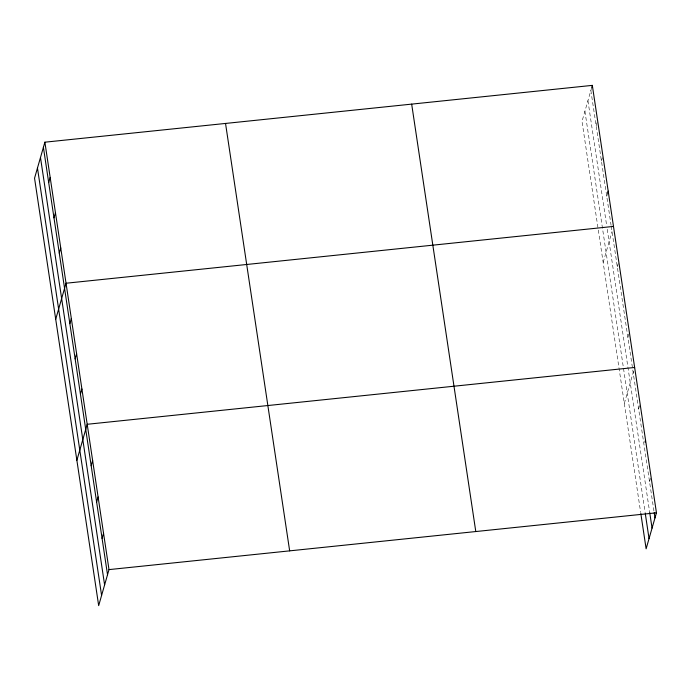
<?xml version="1.0" encoding="UTF-8"?>
<svg xmlns="http://www.w3.org/2000/svg" width="691" height="691" viewBox="0 0 691 691"><rect width="100%" height="100%" fill="white"/><g stroke="black" fill="none" stroke-linecap="round" stroke-linejoin="round"><path stroke-width="0.52" stroke-dasharray="3.46 2.59" d="M591.738 87.429L582.003 121.391L640.669 512.48M596.143 125.771L597.326 121.668M601.438 161.029L602.612 156.926M606.724 196.296L607.614 193.212M603.165 262.442L612.019 231.554M617.305 266.821L618.488 262.718M627.886 337.346L629.06 333.235M624.318 403.492L634.649 367.474M638.631 408.934L639.806 404.831M649.531 481.601L650.706 477.498M590.857 90.504L611.086 225.335M611.241 226.372L654.04 511.703M587.937 100.696L606.603 225.154M607.225 229.3L649.721 512.549M584.923 111.199L645.152 512.67"/><path stroke-width="1.04" d="M44.88 142.191L34.55 178.2L98.675 605.627L108.997 569.609L44.88 142.191L592.325 85.373L656.45 512.8L646.12 548.809L640.825 513.517M48.698 182.579L50.167 177.449M53.984 217.846L55.453 212.716M59.279 253.105L60.748 247.974M55.712 319.251L66.034 283.232L613.487 226.423M69.86 323.63L71.328 318.499M75.146 358.888L76.615 353.757M80.432 394.155L81.909 389.024M76.874 460.301L87.196 424.283L634.649 367.474M91.177 465.751L92.646 460.621M96.628 502.081L98.096 496.95M102.078 538.41L103.546 533.279M591.738 87.429L592.325 85.373M607.614 193.212L608.201 191.165M644.962 442.188L645.549 440.141M108.997 569.609L656.45 512.8M654.204 512.739L654.982 517.93M649.721 512.549L652.054 528.123M645.308 513.707L649.048 538.626M411.672 104.125L475.788 531.543M225.534 123.439L289.659 550.865M43.403 147.321L107.528 574.739M40.484 157.505L104.609 584.932M37.469 168.008L101.594 595.435"/></g></svg>
